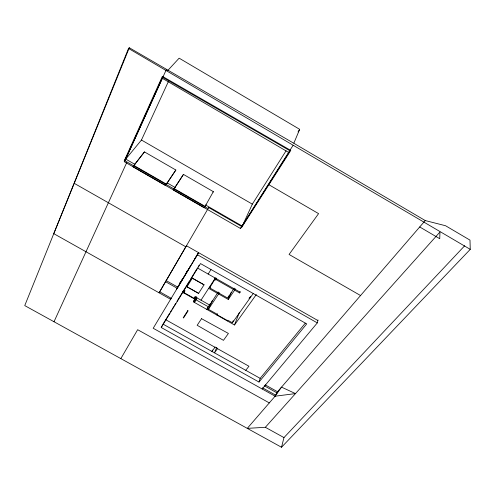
<?xml version="1.0" encoding="UTF-8"?>
<svg xmlns="http://www.w3.org/2000/svg" width="495" height="495" viewBox="0 0 495 495"><rect width="100%" height="100%" fill="white"/><g stroke="black" fill="none" stroke-linecap="round" stroke-linejoin="round"><path stroke-width="0.74" d="M262.146 388.977L317.295 322.895L318.019 319.956M281.519 447.257L470.25 249.356L469.99 240.125L445.562 225.739L425.242 220.56L294.24 143.507L129.306 47.743L128.514 48.448L24.75 305.601L281.519 447.257L283.969 437.592L464.687 245.749M283.969 437.592L265.351 427.296L247.277 428.367L275.102 396.198L277.547 391.737L425.242 220.56M162.651 324.788L161.24 327.517L258.996 382.053L260.166 378.359L305.267 323.192M227.316 320.946L227.824 320.222L232.384 322.789L249.598 298.621L250.414 296.48M249.598 298.621L249.01 298.287L249.554 297.52L250.142 297.848L250.674 296.456M195.649 297.118L193.372 301.832L234.488 324.98L239.407 312.401M232.384 322.789L233.213 320.698M317.877 320.525L186.436 245.743L159.105 292.823L159.681 291.79L171.208 298.268L170.657 299.314L53.776 233.659L129.306 47.743M216.699 347.403L214.483 352.855L217.651 348.437L215.121 347.026L211.971 351.45L212.547 350.045M235.224 288.733L234.636 290.138L239.592 292.947L240.168 291.524M209.428 287.149L210.486 287.744L210.208 288.177L227.743 298.095L234.166 288.133M293.851 143.154L299.679 129.325L179.141 58.175L167.613 70.661M219.211 292.57L218.592 293.974L228.275 299.45L231.252 292.384M288.882 152.565L289.699 150.641L162.805 77.406L162.1 78.173L124.332 161.735L240.496 228.48L288.882 152.565L162.1 78.173M228.047 297.39L228.641 295.979M217.651 313.793L217.058 315.167L217.559 314.443L208.407 309.288L212.392 300.422M195.061 296.74L194.083 298.751L195.247 296.92L209.769 305.106L218.165 291.976M124.146 161.036L162.391 76.323L290.775 150.437L241.764 227.261M207.813 307.401L206.891 309.443L209.843 304.091M209.769 305.106L210.4 303.695M162.36 78.154L125.749 159.093L134.819 164.309L135.073 163.758M166.363 69.535L124.332 161.735M54.011 321.744L126.757 162.533M242.606 225.417L252.332 204.138L286.091 150.789M240.496 228.48L293.108 145.289M124.95 160.064L141.459 140.029L168.51 81.26M215.133 277.924L214.49 279.316L215.554 279.923L216.197 278.53M215.554 279.923L216.476 278.097M215.603 278.196L209.899 287.409M133.26 166.277L133.52 165.726M144.46 151.903L133.532 165.936L144.46 151.903L175.855 170.02L165.782 184.963L166.06 184.425M196.676 297.699L194.405 302.414L197.041 297.761M204.051 284.811L192.301 278.165L204.051 284.811L198.6 293.387L186.999 286.791L198.619 293.349M193.372 301.832L196.348 296.486M194.943 297.074L194.294 298.417L183.911 292.57M184.926 290.577L183.707 292.904L184.845 291.054L183.688 290.404M183.608 290.194L182.55 292.254L195.005 299.271M165.745 185.142L175.855 170.02M167.452 182.377L167.174 182.915L175.001 187.413L175.286 186.881M275.102 396.198L281.525 387.127L295.478 393.599L275.102 396.198L153.196 328.265L198.613 252.667L177.235 288.276L165.553 281.692L159.681 291.79M187.568 270.313L185.476 274.304L189.01 268.438M180.038 283.375L182.704 278.301M173.931 188.948L173.646 189.48L183.453 174.407L213.339 191.652L204.583 207.263M173.881 189.127L183.453 174.407M242.086 226.753L208.661 207.535L208.086 208.581L124.4 160.485M165.553 281.692L207.782 209.1M213.042 192.165L213.339 191.652M206.087 204.596L205.79 205.116L242.29 226.104M120.842 358.609L137.653 329.701L269.292 402.905M208.358 208.055L208.661 207.535M176.338 289.464L177.117 288.17M177.903 286.871L185.266 274.694M189.795 267.139L190.581 265.834M194.504 259.318L198.037 253.459M168.393 315.327L163.004 324.107L260.166 378.359M168.591 315.006L169.785 313.057M170.583 311.757L171.784 309.808M172.576 308.509L173.776 306.553M174.574 305.254L175.768 303.305M176.969 301.356L186.182 286.333M186.442 285.918L189.585 280.789M190.371 279.508L193.52 274.379M193.854 273.828L197.06 268.612M198.21 266.725L199.027 265.4M161.24 327.517L200.5 263.575L306.721 323.891L258.996 382.053M186.98 286.828L192.301 278.165M208.16 274.044L210.975 269.596M298.033 131.924L299.679 129.325M201.013 300.168L215.282 278.085M208.407 309.288L218.592 293.974M228.275 299.45L234.636 290.138M239.592 292.947L240.131 292.174L197.449 267.968M250.142 297.848L253.192 293.566M234.488 324.98L256.323 294.544M245.755 370.31L248.948 366.244L217.491 348.659M265.351 427.296L439.968 231.994L439.733 238.714L419.717 226.964M265.252 384.881L277.547 391.737M264.225 385.754L277.194 392.987M262.499 387.826L275.43 395.035M165.707 319.708L214.96 347.249M179.66 282.651L180.248 282.979M166.165 280.591L177.816 287.156M196.039 299.852L208.568 306.912M217.28 314.845L227.545 320.624M208.649 288.35L217.54 293.374M74.467 183.466L185.842 246.819M197.511 254.776L317.295 322.895M215.839 279.477L233.578 289.538M360.552 295.54L289.08 254.455L318.582 213.63L268.896 184.734M133.786 165.386L166.301 184.072M174.166 188.589L205.097 206.372L204.287 207.782L173.368 190.018M133.007 166.827L165.503 185.501M141.459 140.029L252.332 204.138M128.514 48.448L470.25 249.356M187.772 310.625L183.212 317.784L183.546 317.976L188.112 310.817L187.772 310.625M201.545 318.681L197.159 325.283L223.462 340.343L228.412 333.444L201.545 318.681"/></g></svg>
